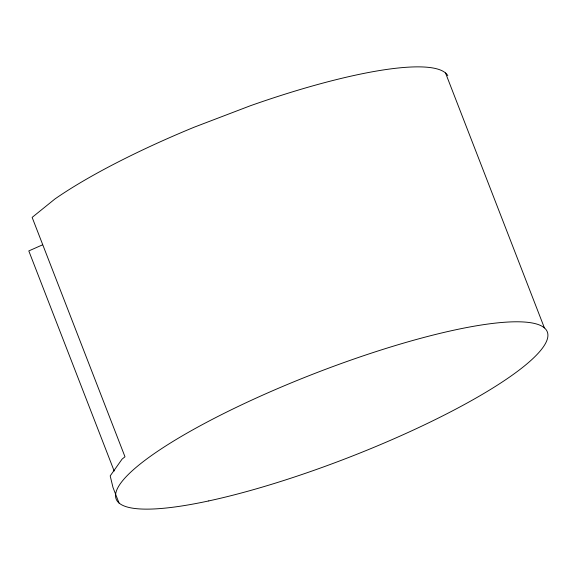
<?xml version="1.0" encoding="UTF-8"?>
<svg xmlns="http://www.w3.org/2000/svg" width="576" height="576" viewBox="0 0 576 576"><rect width="100%" height="100%" fill="white"/><g stroke="black" fill="none" stroke-linecap="round" stroke-linejoin="round"><path stroke-width="0.86" d="M42.552 244.836L28.8 250.927L114.185 471.053M445.522 72.965L544.399 327.888M119.03 503.035L112.997 487.49L110.196 475.898L122.083 459.122L124.992 456.775L32.141 217.397L54.986 198.936A231.228 45.31 -21.2 0 1 194.004 127.267L250.38 105.739A231.228 45.31 -21.2 0 1 447.818 75.686M208.778 500.911A231.228 45.31 -21.2 0 0 547.2 339.48A231.228 45.31 -21.2 0 0 239.162 405.994A231.228 45.31 -21.2 0 0 208.778 500.911"/></g></svg>
